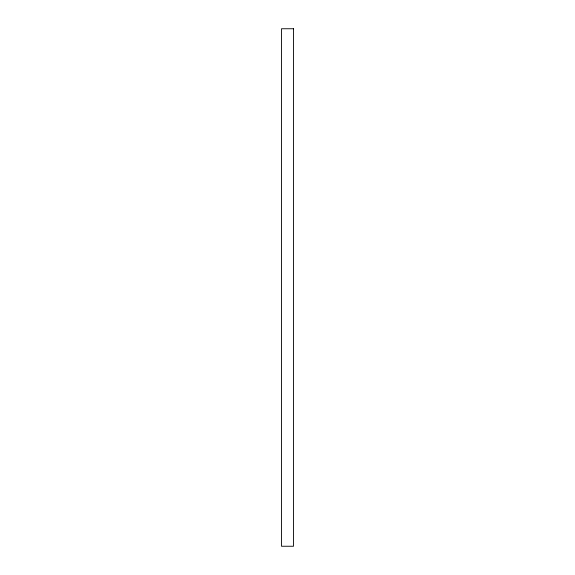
<?xml version="1.0" encoding="UTF-8"?>
<svg xmlns="http://www.w3.org/2000/svg" width="575" height="575" viewBox="0 0 575 575"><rect width="100%" height="100%" fill="white"/><g stroke="black" fill="none" stroke-linecap="round" stroke-linejoin="round"><path stroke-width="0.86" d="M293.494 28.75L281.506 28.75L281.506 546.25L293.494 546.25L293.494 28.75"/></g></svg>
